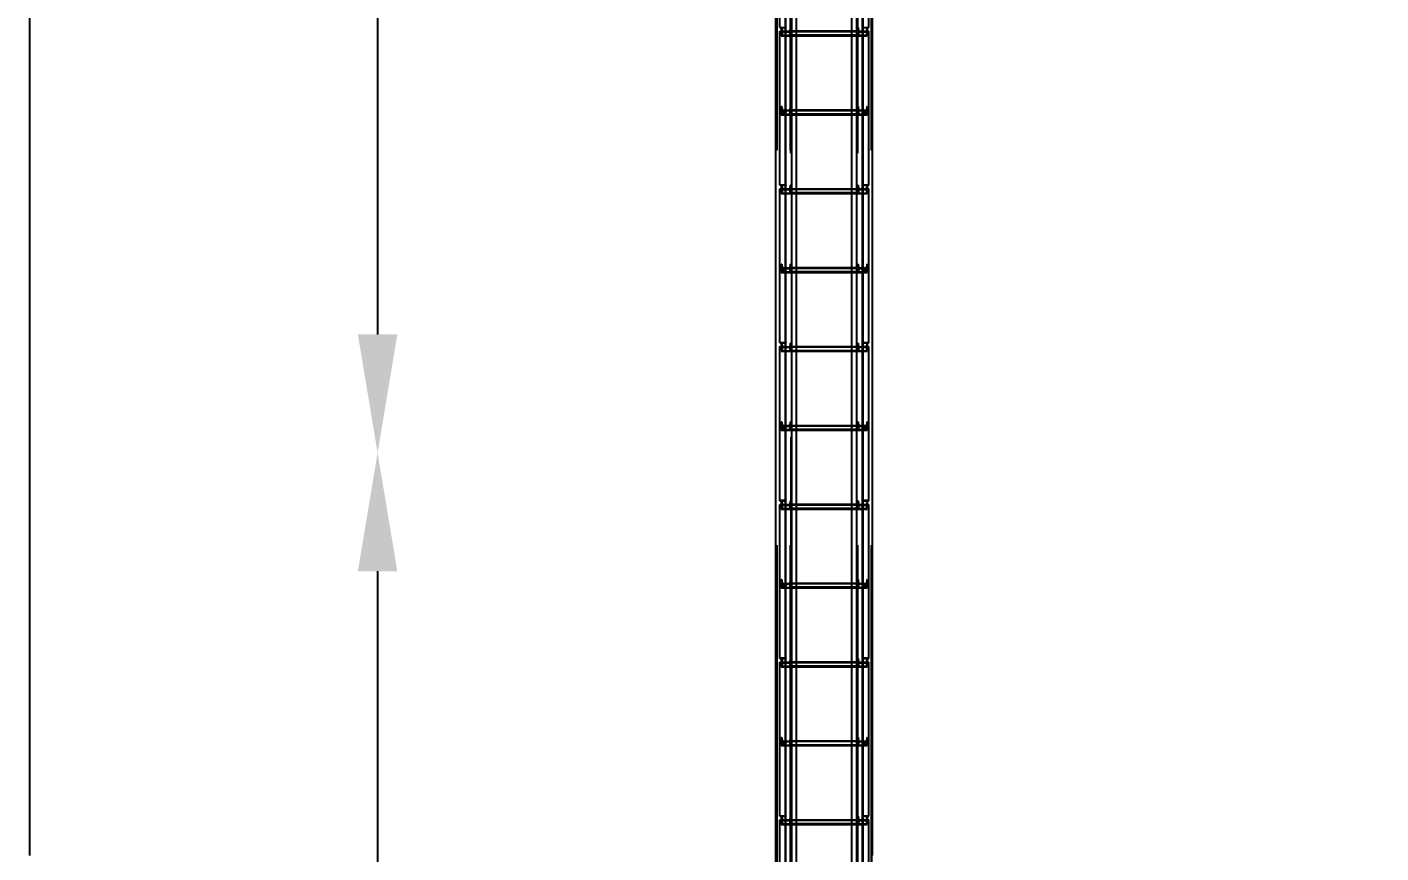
# Model space of a CAD drawing. Header units: millimetres. Extents: x 150209.93 to 150215.05, y 136675.65 to 136679.93.
# Drawn here: x 150213.965 to 150214.3082, y 136678.1456 to 136678.3548 of the extents above; entities that cross this region are included whole.
import ezdxf

# ---------------------------------------------------------------- set-up
doc = ezdxf.new("R2010")
doc.units = ezdxf.units.MM
doc.header["$LTSCALE"] = 0.25
for name, pattern in [('XKITLINE00', [0]), ('XKITLINE02', [4, 2, -2]), ('XKITLINE03', [6, 3, -1, 1, -1])]:
    doc.linetypes.add(name, pattern=pattern)
doc.styles.add('ROMANS', font='romans.shx')
doc.dimstyles.new('MD300', dxfattribs={"dimtxt": 2.5, "dimasz": 2.5, "dimexe": 1, "dimexo": 1, "dimgap": 0.5, "dimtad": 1, "dimdec": 1, "dimlfac": 50, "dimrnd": 0.5, "dimdsep": 46, "dimtxsty": 'ROMANS', "dimcen": 1, "dimclrd": 146, "dimclre": 146, "dimclrt": 30, "dimadec": 1, "dimazin": 2, "dimtfac": 1, "dimtdec": 1, "dimtmove": 0, "dimatfit": 1, "dimfxl": 1, "dimtolj": 1, "dimtzin": 0, "dimlwd": -1, "dimlwe": -1, "dimarcsym": 0})

# ---------------------------------------------------------------- blocks, each defined once
blk = doc.blocks.new('çatıı')
at = {"color": 116, "linetype": 'XKITLINE02', "true_color": 0x136734}
for p, q in [((26132.5, 12463.6), (26132.5, 14106.6)), ((26133.1, 12463.8), (26133.1, 14107)), ((26150.3, 12463.8), (26150.3, 14107)), ((26150.8, 12463.6), (26150.8, 14106.6)), ((26234.9, 12463.6), (26234.9, 14106.6)), ((26235.4, 12463.8), (26235.4, 14107)), ((26252.7, 12463.8), (26252.7, 14107)), ((26253.2, 12463.6), (26253.2, 14106.6)), ((26150.4, 12460.3), (26150.4, 14101.2)), ((26151.2, 12460.3), (26151.2, 14101.1)), ((26227.9, 12461.1), (26227.9, 14101.1)), ((26234.5, 12460.3), (26234.5, 14101.1)), ((26235.4, 12460.3), (26235.4, 14101.2)), ((26234.1, 12522.4), (26234.1, 14082.6)), ((26131.7, 12480.8), (26131.7, 14062.5)), ((26157.9, 12461.2), (26157.9, 14056.3)), ((26150.4, 13990.3), (26150.4, 12460.3)), ((26151.2, 13990.3), (26151.2, 12460.3)), ((26136.4, 13619.3), (26136.4, 13711.9)), ((26143.6, 13613.8), (26143.6, 13711.3)), ((26144.4, 13613.8), (26144.4, 13711.9)), ((26241.4, 13613.8), (26241.4, 13711.9)), ((26242.2, 13613.8), (26242.2, 13711.3)), ((26249.4, 13619.3), (26249.4, 13711.9)), ((26136.4, 13619.3), (26143.6, 13619.3)), ((26136.4, 13512.1), (26136.4, 13614.6)), ((26136.4, 13614.6), (26143.6, 13614.6)), ((26136.4, 13614.1), (26144.4, 13614.1)), ((26138.4, 13619.2), (26138.4, 13614.2)), ((26138.4, 13619.2), (26139.1, 13619.2)), ((26138.4, 13619.2), (26138.4, 13613.8)), ((26138.4, 13614.2), (26139.1, 13614.2)), ((26138.4, 13614.2), (26138.4, 13608.7)), ((26138.4, 13613.8), (26138.4, 13608.7)), ((26138.4, 13613.8), (26150.4, 13613.8)), ((26138.4, 13608.7), (26150.4, 13608.7)), ((26139.1, 13619.2), (26139.1, 13614.2)), ((26139.1, 13619.2), (26139.4, 13614.4)), ((26139.1, 13614.2), (26139.4, 13609.4)), ((26139.4, 13614.4), (26139.4, 13609.4)), ((26139.4, 13614.4), (26149.3, 13614.4)), ((26139.4, 13609.4), (26149.3, 13609.4)), ((26143.6, 13512.7), (26143.6, 13619.6)), ((26143.6, 13619.6), (26144.4, 13619.6)), ((26143.6, 13613.8), (26144.4, 13613.8)), ((26144.4, 13512.1), (26144.4, 13619.6)), ((26149.7, 13619.2), (26149.3, 13614.4)), ((26149.3, 13614.4), (26149.3, 13609.4)), ((26149.7, 13614.2), (26149.3, 13609.4)), ((26149.7, 13619.2), (26149.7, 13614.2)), ((26149.7, 13619.2), (26150.4, 13619.2)), ((26149.7, 13614.2), (26150.4, 13614.2)), ((26150.4, 13619.2), (26150.4, 13614.2)), ((26150.4, 13619.2), (26150.4, 13613.8)), ((26150.4, 13608.7), (26150.4, 13614.8)), ((26150.4, 13614.8), (26157.9, 13614.8)), ((26150.4, 13614.7), (26235.4, 13614.7)), ((26150.4, 13614.2), (26235.4, 13614.2)), ((26150.4, 13614.2), (26235.4, 13614.2)), ((26150.4, 13614.2), (26150.4, 13608.7)), ((26150.4, 13613.8), (26150.4, 13608.7)), ((26150.4, 13609.9), (26235.4, 13609.9)), ((26150.4, 13609.5), (26235.4, 13609.5)), ((26150.4, 13609.3), (26157.9, 13609.3)), ((26150.4, 13608.7), (26157.9, 13608.7)), ((26227.9, 13614.8), (26235.4, 13614.8)), ((26227.9, 13609.3), (26235.4, 13609.3)), ((26227.9, 13608.7), (26235.4, 13608.7)), ((26235.4, 13619.2), (26235.4, 13613.8)), ((26235.4, 13619.2), (26236, 13619.2)), ((26235.4, 13619.2), (26235.4, 13614.2)), ((26235.4, 13608.7), (26235.4, 13614.8)), ((26235.4, 13614.2), (26235.4, 13608.7)), ((26235.4, 13614.2), (26236, 13614.2)), ((26235.4, 13613.8), (26247.4, 13613.8)), ((26235.4, 13613.8), (26235.4, 13608.7)), ((26235.4, 13608.7), (26247.4, 13608.7)), ((26236, 13619.2), (26236.4, 13614.4)), ((26236, 13619.2), (26236, 13614.2)), ((26236, 13614.2), (26236.4, 13609.4)), ((26236.4, 13614.4), (26246.3, 13614.4)), ((26236.4, 13614.4), (26236.4, 13609.4)), ((26236.4, 13609.4), (26246.3, 13609.4)), ((26241.4, 13512.1), (26241.4, 13619.6)), ((26241.4, 13619.6), (26242.2, 13619.6)), ((26241.4, 13614.1), (26249.4, 13614.1)), ((26241.4, 13613.8), (26242.2, 13613.8)), ((26242.2, 13512.7), (26242.2, 13619.6)), ((26242.2, 13619.3), (26249.4, 13619.3)), ((26242.2, 13614.6), (26249.4, 13614.6)), ((26246.7, 13619.2), (26246.3, 13614.4)), ((26246.3, 13614.4), (26246.3, 13609.4)), ((26246.7, 13614.2), (26246.3, 13609.4)), ((26246.7, 13619.2), (26247.4, 13619.2)), ((26246.7, 13619.2), (26246.7, 13614.2)), ((26246.7, 13614.2), (26247.4, 13614.2)), ((26247.4, 13619.2), (26247.4, 13613.8)), ((26247.4, 13619.2), (26247.4, 13614.2)), ((26247.4, 13614.2), (26247.4, 13608.7)), ((26247.4, 13613.8), (26247.4, 13608.7)), ((26249.4, 13512.1), (26249.4, 13614.6)), ((26136.4, 13512.7), (26143.6, 13512.7)), ((26136.4, 13419.5), (26136.4, 13512.1)), ((26136.4, 13512.1), (26144.4, 13512.1)), ((26136.4, 13512.1), (26144.4, 13512.1)), ((26136.4, 13511.5), (26143.6, 13511.5)), ((26138.4, 13519.3), (26138.4, 13514.3)), ((26138.4, 13519.3), (26139.1, 13519.3)), ((26138.4, 13519.3), (26138.4, 13513.9)), ((26138.4, 13514.3), (26139.1, 13514.3)), ((26138.4, 13514.3), (26138.4, 13508.8)), ((26138.4, 13513.9), (26138.4, 13508.8)), ((26138.4, 13513.9), (26150.4, 13513.9)), ((26138.4, 13508.8), (26150.4, 13508.8)), ((26139.1, 13519.3), (26139.1, 13514.3)), ((26139.1, 13519.3), (26139.4, 13514.5)), ((26139.1, 13514.3), (26139.4, 13509.5)), ((26139.4, 13514.5), (26139.4, 13509.5)), ((26139.4, 13514.5), (26149.3, 13514.5)), ((26139.4, 13509.5), (26149.3, 13509.5)), ((26143.6, 13517.7), (26144.4, 13517.7)), ((26143.6, 13414), (26143.6, 13511.5)), ((26143.6, 13506), (26144.4, 13506)), ((26144.4, 13414), (26144.4, 13512.1)), ((26149.7, 13519.3), (26149.3, 13514.5)), ((26149.3, 13514.5), (26149.3, 13509.5)), ((26149.7, 13514.3), (26149.3, 13509.5)), ((26149.7, 13519.3), (26149.7, 13514.3)), ((26149.7, 13519.3), (26150.4, 13519.3)), ((26149.7, 13514.3), (26150.4, 13514.3)), ((26150.4, 13519.3), (26150.4, 13514.3)), ((26150.4, 13519.3), (26150.4, 13513.9)), ((26150.4, 13508.8), (26150.4, 13514.9)), ((26150.4, 13514.9), (26157.9, 13514.9)), ((26150.4, 13514.8), (26235.4, 13514.8)), ((26150.4, 13514.3), (26235.4, 13514.3)), ((26150.4, 13514.3), (26235.4, 13514.3)), ((26150.4, 13514.3), (26150.4, 13508.8)), ((26150.4, 13513.9), (26150.4, 13508.8)), ((26150.4, 13510), (26235.4, 13510)), ((26150.4, 13509.6), (26235.4, 13509.6)), ((26150.4, 13509.4), (26157.9, 13509.4)), ((26150.4, 13508.8), (26157.9, 13508.8)), ((26227.9, 13514.9), (26235.4, 13514.9)), ((26227.9, 13509.4), (26235.4, 13509.4)), ((26227.9, 13508.8), (26235.4, 13508.8)), ((26235.4, 13519.3), (26235.4, 13513.9)), ((26235.4, 13519.3), (26236, 13519.3)), ((26235.4, 13519.3), (26235.4, 13514.3)), ((26235.4, 13508.8), (26235.4, 13514.9)), ((26235.4, 13514.3), (26235.4, 13508.8)), ((26235.4, 13514.3), (26236, 13514.3)), ((26235.4, 13513.9), (26247.4, 13513.9)), ((26235.4, 13513.9), (26235.4, 13508.8)), ((26235.4, 13508.8), (26247.4, 13508.8)), ((26236, 13519.3), (26236.4, 13514.5)), ((26236, 13519.3), (26236, 13514.3)), ((26236, 13514.3), (26236.4, 13509.5)), ((26236.4, 13514.5), (26246.3, 13514.5)), ((26236.4, 13514.5), (26236.4, 13509.5)), ((26236.4, 13509.5), (26246.3, 13509.5)), ((26241.4, 13517.7), (26242.2, 13517.7)), ((26241.4, 13414), (26241.4, 13512.1)), ((26241.4, 13512.1), (26249.4, 13512.1)), ((26241.4, 13512.1), (26249.4, 13512.1)), ((26241.4, 13506), (26242.2, 13506)), ((26242.2, 13512.7), (26249.4, 13512.7)), ((26242.2, 13414), (26242.2, 13511.5)), ((26242.2, 13511.5), (26249.4, 13511.5)), ((26246.7, 13519.3), (26246.3, 13514.5)), ((26246.3, 13514.5), (26246.3, 13509.5)), ((26246.7, 13514.3), (26246.3, 13509.5)), ((26246.7, 13519.3), (26247.4, 13519.3)), ((26246.7, 13519.3), (26246.7, 13514.3)), ((26246.7, 13514.3), (26247.4, 13514.3)), ((26247.4, 13519.3), (26247.4, 13513.9)), ((26247.4, 13519.3), (26247.4, 13514.3)), ((26247.4, 13514.3), (26247.4, 13508.8)), ((26247.4, 13513.9), (26247.4, 13508.8)), ((26249.4, 13419.5), (26249.4, 13512.1)), ((26136.4, 13420.1), (26144.4, 13420.1)), ((26136.4, 13419.5), (26143.6, 13419.5)), ((26138.4, 13419.4), (26138.4, 13414.4)), ((26138.4, 13419.4), (26139.1, 13419.4)), ((26138.4, 13419.4), (26138.4, 13414)), ((26139.1, 13419.4), (26139.1, 13414.4)), ((26139.1, 13419.4), (26139.4, 13414.7)), ((26143.6, 13312.9), (26143.6, 13419.8)), ((26143.6, 13419.8), (26144.4, 13419.8)), ((26144.4, 13312.3), (26144.4, 13419.8)), ((26149.7, 13419.4), (26149.3, 13414.7)), ((26149.7, 13419.4), (26149.7, 13414.4)), ((26149.7, 13419.4), (26150.4, 13419.4)), ((26150.4, 13419.4), (26150.4, 13414.4)), ((26150.4, 13419.4), (26150.4, 13414)), ((26235.4, 13419.4), (26235.4, 13414)), ((26235.4, 13419.4), (26236, 13419.4)), ((26235.4, 13419.4), (26235.4, 13414.4)), ((26236, 13419.4), (26236.4, 13414.7)), ((26236, 13419.4), (26236, 13414.4)), ((26241.4, 13420.1), (26249.4, 13420.1)), ((26241.4, 13312.3), (26241.4, 13419.8)), ((26241.4, 13419.8), (26242.2, 13419.8)), ((26242.2, 13312.9), (26242.2, 13419.8)), ((26242.2, 13419.5), (26249.4, 13419.5)), ((26246.7, 13419.4), (26246.3, 13414.7)), ((26246.7, 13419.4), (26247.4, 13419.4)), ((26246.7, 13419.4), (26246.7, 13414.4)), ((26247.4, 13419.4), (26247.4, 13414)), ((26247.4, 13419.4), (26247.4, 13414.4)), ((26136.4, 13312.3), (26136.4, 13414.8)), ((26136.4, 13414.8), (26143.6, 13414.8)), ((26136.4, 13414.3), (26144.4, 13414.3)), ((26138.4, 13414.4), (26139.1, 13414.4)), ((26138.4, 13414.4), (26138.4, 13408.9)), ((26138.4, 13414), (26138.4, 13408.9)), ((26138.4, 13414), (26150.4, 13414)), ((26138.4, 13408.9), (26150.4, 13408.9)), ((26139.1, 13414.4), (26139.4, 13409.6)), ((26139.4, 13414.7), (26139.4, 13409.6)), ((26139.4, 13414.7), (26149.3, 13414.7)), ((26139.4, 13409.6), (26149.3, 13409.6)), ((26143.6, 13414), (26144.4, 13414)), ((26149.3, 13414.7), (26149.3, 13409.6)), ((26149.7, 13414.4), (26149.3, 13409.6)), ((26149.7, 13414.4), (26150.4, 13414.4)), ((26150.4, 13408.9), (26150.4, 13415)), ((26150.4, 13415), (26157.9, 13415)), ((26150.4, 13414.9), (26235.4, 13414.9)), ((26150.4, 13414.5), (26235.4, 13414.5)), ((26150.4, 13414.4), (26235.4, 13414.4)), ((26150.4, 13414.4), (26150.4, 13408.9)), ((26150.4, 13414), (26150.4, 13408.9)), ((26150.4, 13410.1), (26235.4, 13410.1)), ((26150.4, 13409.7), (26235.4, 13409.7)), ((26150.4, 13409.5), (26157.9, 13409.5)), ((26150.4, 13408.9), (26157.9, 13408.9)), ((26227.9, 13415), (26235.4, 13415)), ((26227.9, 13409.5), (26235.4, 13409.5)), ((26227.9, 13408.9), (26235.4, 13408.9)), ((26235.4, 13408.9), (26235.4, 13415)), ((26235.4, 13414.4), (26235.4, 13408.9)), ((26235.4, 13414.4), (26236, 13414.4)), ((26235.4, 13414), (26247.4, 13414)), ((26235.4, 13414), (26235.4, 13408.9)), ((26235.4, 13408.9), (26247.4, 13408.9)), ((26236, 13414.4), (26236.4, 13409.6)), ((26236.4, 13414.7), (26246.3, 13414.7)), ((26236.4, 13414.7), (26236.4, 13409.6)), ((26236.4, 13409.6), (26246.3, 13409.6)), ((26241.4, 13414.3), (26249.4, 13414.3)), ((26241.4, 13414), (26242.2, 13414)), ((26242.2, 13414.8), (26249.4, 13414.8)), ((26246.3, 13414.7), (26246.3, 13409.6)), ((26246.7, 13414.4), (26246.3, 13409.6)), ((26246.7, 13414.4), (26247.4, 13414.4)), ((26247.4, 13414.4), (26247.4, 13408.9)), ((26247.4, 13414), (26247.4, 13408.9)), ((26249.4, 13312.3), (26249.4, 13414.8)), ((26138.4, 13319.5), (26138.4, 13314.5)), ((26138.4, 13319.5), (26139.1, 13319.5)), ((26138.4, 13319.5), (26138.4, 13314.1)), ((26138.4, 13314.5), (26139.1, 13314.5)), ((26138.4, 13314.5), (26138.4, 13309)), ((26139.1, 13319.5), (26139.1, 13314.5)), ((26139.1, 13319.5), (26139.4, 13314.8)), ((26139.1, 13314.5), (26139.4, 13309.7)), ((26139.4, 13314.8), (26139.4, 13309.7)), ((26139.4, 13314.8), (26149.3, 13314.8)), ((26143.6, 13317.9), (26144.4, 13317.9)), ((26149.7, 13319.5), (26149.3, 13314.8)), ((26149.3, 13314.8), (26149.3, 13309.7)), ((26149.7, 13314.5), (26149.3, 13309.7)), ((26149.7, 13319.5), (26149.7, 13314.5)), ((26149.7, 13319.5), (26150.4, 13319.5)), ((26149.7, 13314.5), (26150.4, 13314.5)), ((26150.4, 13319.5), (26150.4, 13314.5)), ((26150.4, 13319.5), (26150.4, 13314.1)), ((26150.4, 13309), (26150.4, 13315.1)), ((26150.4, 13315.1), (26157.9, 13315.1)), ((26150.4, 13315), (26235.4, 13315)), ((26150.4, 13314.6), (26235.4, 13314.6)), ((26150.4, 13314.5), (26235.4, 13314.5)), ((26150.4, 13314.5), (26150.4, 13309)), ((26227.9, 13315.1), (26235.4, 13315.1)), ((26235.4, 13319.5), (26235.4, 13314.1)), ((26235.4, 13319.5), (26236, 13319.5)), ((26235.4, 13319.5), (26235.4, 13314.5)), ((26235.4, 13309), (26235.4, 13315.1)), ((26235.4, 13314.5), (26235.4, 13309)), ((26235.4, 13314.5), (26236, 13314.5)), ((26236, 13319.5), (26236.4, 13314.8)), ((26236, 13319.5), (26236, 13314.5)), ((26236, 13314.5), (26236.4, 13309.7)), ((26236.4, 13314.8), (26246.3, 13314.8)), ((26236.4, 13314.8), (26236.4, 13309.7)), ((26241.4, 13317.9), (26242.2, 13317.9)), ((26246.7, 13319.5), (26246.3, 13314.8)), ((26246.3, 13314.8), (26246.3, 13309.7)), ((26246.7, 13314.5), (26246.3, 13309.7)), ((26246.7, 13319.5), (26247.4, 13319.5)), ((26246.7, 13319.5), (26246.7, 13314.5)), ((26246.7, 13314.5), (26247.4, 13314.5)), ((26247.4, 13319.5), (26247.4, 13314.1)), ((26247.4, 13319.5), (26247.4, 13314.5)), ((26247.4, 13314.5), (26247.4, 13309)), ((26136.4, 13312.9), (26143.6, 13312.9)), ((26136.4, 13312.3), (26144.4, 13312.3)), ((26136.4, 13219.7), (26136.4, 13312.3)), ((26136.4, 13312.3), (26144.4, 13312.3)), ((26136.4, 13311.7), (26143.6, 13311.7)), ((26138.4, 13314.1), (26138.4, 13309)), ((26138.4, 13314.1), (26150.4, 13314.1)), ((26138.4, 13309), (26150.4, 13309)), ((26139.4, 13309.7), (26149.3, 13309.7)), ((26143.6, 13214.2), (26143.6, 13311.7)), ((26143.6, 13306.2), (26144.4, 13306.2)), ((26144.4, 13214.2), (26144.4, 13312.3)), ((26150.4, 13314.1), (26150.4, 13309)), ((26150.4, 13310.2), (26235.4, 13310.2)), ((26150.4, 13309.8), (26235.4, 13309.8)), ((26150.4, 13309.6), (26157.9, 13309.6)), ((26150.4, 13309), (26157.9, 13309)), ((26227.9, 13309.6), (26235.4, 13309.6)), ((26227.9, 13309), (26235.4, 13309)), ((26235.4, 13314.1), (26247.4, 13314.1)), ((26235.4, 13314.1), (26235.4, 13309)), ((26235.4, 13309), (26247.4, 13309)), ((26236.4, 13309.7), (26246.3, 13309.7)), ((26241.4, 13214.2), (26241.4, 13312.3)), ((26241.4, 13312.3), (26249.4, 13312.3)), ((26241.4, 13312.3), (26249.4, 13312.3)), ((26241.4, 13306.2), (26242.2, 13306.2)), ((26242.2, 13312.9), (26249.4, 13312.9)), ((26242.2, 13214.2), (26242.2, 13311.7)), ((26242.2, 13311.7), (26249.4, 13311.7)), ((26247.4, 13314.1), (26247.4, 13309)), ((26249.4, 13219.7), (26249.4, 13312.3)), ((26136.4, 13220.3), (26144.4, 13220.3)), ((26136.4, 13219.7), (26143.6, 13219.7)), ((26136.4, 13112.5), (26136.4, 13215)), ((26136.4, 13215), (26143.6, 13215)), ((26136.4, 13214.5), (26144.4, 13214.5)), ((26138.4, 13219.6), (26138.4, 13214.6)), ((26138.4, 13219.6), (26139.1, 13219.6)), ((26138.4, 13219.6), (26138.4, 13214.2)), ((26138.4, 13214.6), (26139.1, 13214.6)), ((26138.4, 13214.6), (26138.4, 13209.1)), ((26138.4, 13214.2), (26138.4, 13209.1)), ((26138.4, 13214.2), (26150.4, 13214.2)), ((26139.1, 13219.6), (26139.1, 13214.6)), ((26139.1, 13219.6), (26139.4, 13214.9)), ((26139.1, 13214.6), (26139.4, 13209.8)), ((26139.4, 13214.9), (26139.4, 13209.8)), ((26139.4, 13214.9), (26149.3, 13214.9)), ((26143.6, 13113.1), (26143.6, 13220)), ((26143.6, 13220), (26144.4, 13220)), ((26143.6, 13214.2), (26144.4, 13214.2)), ((26144.4, 13112.5), (26144.4, 13220)), ((26149.7, 13219.6), (26149.3, 13214.9)), ((26149.3, 13214.9), (26149.3, 13209.8)), ((26149.7, 13214.6), (26149.3, 13209.8)), ((26149.7, 13219.6), (26149.7, 13214.6)), ((26149.7, 13219.6), (26150.4, 13219.6)), ((26149.7, 13214.6), (26150.4, 13214.6)), ((26150.4, 13219.6), (26150.4, 13214.6)), ((26150.4, 13219.6), (26150.4, 13214.2)), ((26150.4, 13209.1), (26150.4, 13215.2)), ((26150.4, 13215.2), (26157.9, 13215.2)), ((26150.4, 13215.1), (26235.4, 13215.1)), ((26150.4, 13214.7), (26235.4, 13214.7)), ((26150.4, 13214.6), (26235.4, 13214.6)), ((26150.4, 13214.6), (26150.4, 13209.1)), ((26150.4, 13214.2), (26150.4, 13209.1)), ((26227.9, 13215.2), (26235.4, 13215.2)), ((26235.4, 13219.6), (26235.4, 13214.2)), ((26235.4, 13219.6), (26236, 13219.6)), ((26235.4, 13219.6), (26235.4, 13214.6)), ((26235.4, 13209.1), (26235.4, 13215.2)), ((26235.4, 13214.6), (26235.4, 13209.1)), ((26235.4, 13214.6), (26236, 13214.6)), ((26235.4, 13214.2), (26247.4, 13214.2)), ((26235.4, 13214.2), (26235.4, 13209.1)), ((26236, 13219.6), (26236.4, 13214.9)), ((26236, 13219.6), (26236, 13214.6)), ((26236, 13214.6), (26236.4, 13209.8)), ((26236.4, 13214.9), (26246.3, 13214.9)), ((26236.4, 13214.9), (26236.4, 13209.8)), ((26241.4, 13220.3), (26249.4, 13220.3)), ((26241.4, 13112.5), (26241.4, 13220)), ((26241.4, 13220), (26242.2, 13220)), ((26241.4, 13214.5), (26249.4, 13214.5)), ((26241.4, 13214.2), (26242.2, 13214.2)), ((26242.2, 13113.1), (26242.2, 13220)), ((26242.2, 13219.7), (26249.4, 13219.7)), ((26242.2, 13215), (26249.4, 13215)), ((26246.7, 13219.6), (26246.3, 13214.9)), ((26246.3, 13214.9), (26246.3, 13209.8)), ((26246.7, 13214.6), (26246.3, 13209.8)), ((26246.7, 13219.6), (26247.4, 13219.6)), ((26246.7, 13219.6), (26246.7, 13214.6)), ((26246.7, 13214.6), (26247.4, 13214.6)), ((26247.4, 13219.6), (26247.4, 13214.2)), ((26247.4, 13219.6), (26247.4, 13214.6)), ((26247.4, 13214.6), (26247.4, 13209.1)), ((26247.4, 13214.2), (26247.4, 13209.1)), ((26249.4, 13112.5), (26249.4, 13215)), ((26138.4, 13209.1), (26150.4, 13209.1)), ((26139.4, 13209.8), (26149.3, 13209.8)), ((26150.4, 13210.3), (26235.4, 13210.3)), ((26150.4, 13209.9), (26235.4, 13209.9)), ((26150.4, 13209.7), (26157.9, 13209.7)), ((26150.4, 13209.1), (26157.9, 13209.1)), ((26227.9, 13209.7), (26235.4, 13209.7)), ((26227.9, 13209.1), (26235.4, 13209.1)), ((26235.4, 13209.1), (26247.4, 13209.1)), ((26236.4, 13209.8), (26246.3, 13209.8)), ((26136.4, 13113.1), (26143.6, 13113.1)), ((26136.4, 13019.9), (26136.4, 13112.5)), ((26136.4, 13112.5), (26144.4, 13112.5)), ((26136.4, 13112.5), (26144.4, 13112.5)), ((26136.4, 13111.9), (26143.6, 13111.9)), ((26138.4, 13119.7), (26138.4, 13114.7)), ((26138.4, 13119.7), (26139.1, 13119.7)), ((26138.4, 13119.7), (26138.4, 13114.3)), ((26138.4, 13114.7), (26139.1, 13114.7)), ((26138.4, 13114.7), (26138.4, 13109.2)), ((26138.4, 13114.3), (26138.4, 13109.2)), ((26138.4, 13114.3), (26150.4, 13114.3)), ((26138.4, 13109.2), (26150.4, 13109.2)), ((26139.1, 13119.7), (26139.1, 13114.7)), ((26139.1, 13119.7), (26139.4, 13115)), ((26139.1, 13114.7), (26139.4, 13109.9)), ((26139.4, 13115), (26139.4, 13109.9)), ((26139.4, 13115), (26149.3, 13115)), ((26139.4, 13109.9), (26149.3, 13109.9)), ((26143.6, 13118.1), (26144.4, 13118.1)), ((26143.6, 13014.4), (26143.6, 13111.9)), ((26144.4, 13014.4), (26144.4, 13112.5)), ((26149.7, 13119.7), (26149.3, 13115)), ((26149.3, 13115), (26149.3, 13109.9)), ((26149.7, 13114.7), (26149.3, 13109.9)), ((26149.7, 13119.7), (26149.7, 13114.7)), ((26149.7, 13119.7), (26150.4, 13119.7)), ((26149.7, 13114.7), (26150.4, 13114.7)), ((26150.4, 13119.7), (26150.4, 13114.7)), ((26150.4, 13119.7), (26150.4, 13114.3)), ((26150.4, 13109.2), (26150.4, 13115.3)), ((26150.4, 13115.3), (26157.9, 13115.3)), ((26150.4, 13115.2), (26235.4, 13115.2)), ((26150.4, 13114.8), (26235.4, 13114.8)), ((26150.4, 13114.7), (26150.4, 13109.2)), ((26150.4, 13114.7), (26235.4, 13114.7)), ((26150.4, 13114.3), (26150.4, 13109.2)), ((26150.4, 13110.4), (26235.4, 13110.4)), ((26150.4, 13110), (26235.4, 13110)), ((26150.4, 13109.8), (26157.9, 13109.8)), ((26150.4, 13109.2), (26157.9, 13109.2)), ((26227.9, 13115.3), (26235.4, 13115.3)), ((26227.9, 13109.8), (26235.4, 13109.8)), ((26227.9, 13109.2), (26235.4, 13109.2)), ((26235.4, 13119.7), (26235.4, 13114.3)), ((26235.4, 13119.7), (26236, 13119.7)), ((26235.4, 13119.7), (26235.4, 13114.7)), ((26235.4, 13109.2), (26235.4, 13115.3)), ((26235.4, 13114.7), (26235.4, 13109.2)), ((26235.4, 13114.7), (26236, 13114.7)), ((26235.4, 13114.3), (26247.4, 13114.3)), ((26235.4, 13114.3), (26235.4, 13109.2)), ((26235.4, 13109.2), (26247.4, 13109.2)), ((26236, 13119.7), (26236.4, 13115)), ((26236, 13119.7), (26236, 13114.7)), ((26236, 13114.7), (26236.4, 13109.9)), ((26236.4, 13115), (26246.3, 13115)), ((26236.4, 13115), (26236.4, 13109.9)), ((26236.4, 13109.9), (26246.3, 13109.9)), ((26241.4, 13118.1), (26242.2, 13118.1)), ((26241.4, 13112.5), (26249.4, 13112.5)), ((26241.4, 13014.4), (26241.4, 13112.5)), ((26241.4, 13112.5), (26249.4, 13112.5)), ((26242.2, 13113.1), (26249.4, 13113.1)), ((26242.2, 13014.4), (26242.2, 13111.9)), ((26242.2, 13111.9), (26249.4, 13111.9)), ((26246.7, 13119.7), (26246.3, 13115)), ((26246.3, 13115), (26246.3, 13109.9)), ((26246.7, 13114.7), (26246.3, 13109.9)), ((26246.7, 13119.7), (26247.4, 13119.7)), ((26246.7, 13119.7), (26246.7, 13114.7)), ((26246.7, 13114.7), (26247.4, 13114.7)), ((26247.4, 13119.7), (26247.4, 13114.3)), ((26247.4, 13119.7), (26247.4, 13114.7)), ((26247.4, 13114.7), (26247.4, 13109.2)), ((26247.4, 13114.3), (26247.4, 13109.2)), ((26249.4, 13019.9), (26249.4, 13112.5)), ((26143.6, 13106.4), (26144.4, 13106.4)), ((26241.4, 13106.4), (26242.2, 13106.4)), ((26136.4, 13020.5), (26144.4, 13020.5)), ((26136.4, 13019.9), (26143.6, 13019.9)), ((26136.4, 12912.7), (26136.4, 13015.2)), ((26136.4, 13015.2), (26143.6, 13015.2)), ((26136.4, 13014.7), (26144.4, 13014.7)), ((26138.4, 13019.8), (26138.4, 13014.8)), ((26138.4, 13019.8), (26139.1, 13019.8)), ((26138.4, 13019.8), (26138.4, 13014.4)), ((26138.4, 13014.8), (26139.1, 13014.8)), ((26138.4, 13014.8), (26138.4, 13009.3)), ((26138.4, 13014.4), (26138.4, 13009.3)), ((26138.4, 13014.4), (26150.4, 13014.4)), ((26138.4, 13009.3), (26150.4, 13009.3)), ((26139.1, 13019.8), (26139.1, 13014.8)), ((26139.1, 13019.8), (26139.4, 13015.1)), ((26139.1, 13014.8), (26139.4, 13010)), ((26139.4, 13015.1), (26139.4, 13010)), ((26139.4, 13015.1), (26149.3, 13015.1)), ((26139.4, 13010), (26149.3, 13010)), ((26143.6, 12913.3), (26143.6, 13020.2)), ((26143.6, 13020.2), (26144.4, 13020.2)), ((26143.6, 13014.4), (26144.4, 13014.4)), ((26144.4, 12912.7), (26144.4, 13020.2)), ((26149.7, 13019.8), (26149.3, 13015.1)), ((26149.3, 13015.1), (26149.3, 13010)), ((26149.7, 13014.8), (26149.3, 13010)), ((26149.7, 13019.8), (26149.7, 13014.8)), ((26149.7, 13019.8), (26150.4, 13019.8)), ((26149.7, 13014.8), (26150.4, 13014.8)), ((26150.4, 13019.8), (26150.4, 13014.8)), ((26150.4, 13019.8), (26150.4, 13014.4)), ((26150.4, 13009.3), (26150.4, 13015.4)), ((26150.4, 13015.4), (26157.9, 13015.4)), ((26150.4, 13015.3), (26235.4, 13015.3)), ((26150.4, 13014.9), (26235.4, 13014.9)), ((26150.4, 13014.8), (26150.4, 13009.3)), ((26150.4, 13014.8), (26235.4, 13014.8)), ((26150.4, 13014.4), (26150.4, 13009.3)), ((26150.4, 13010.5), (26235.4, 13010.5)), ((26150.4, 13010.1), (26235.4, 13010.1)), ((26150.4, 13009.9), (26157.9, 13009.9)), ((26150.4, 13009.3), (26157.9, 13009.3)), ((26227.9, 13015.4), (26235.4, 13015.4)), ((26227.9, 13009.9), (26235.4, 13009.9)), ((26227.9, 13009.3), (26235.4, 13009.3)), ((26235.4, 13019.8), (26235.4, 13014.4)), ((26235.4, 13019.8), (26236, 13019.8)), ((26235.4, 13019.8), (26235.4, 13014.8)), ((26235.4, 13009.3), (26235.4, 13015.4)), ((26235.4, 13014.8), (26235.4, 13009.3)), ((26235.4, 13014.8), (26236, 13014.8)), ((26235.4, 13014.4), (26247.4, 13014.4)), ((26235.4, 13014.4), (26235.4, 13009.3)), ((26235.4, 13009.3), (26247.4, 13009.3)), ((26236, 13019.8), (26236.4, 13015.1)), ((26236, 13019.8), (26236, 13014.8)), ((26236, 13014.8), (26236.4, 13010)), ((26236.4, 13015.1), (26246.3, 13015.1)), ((26236.4, 13015.1), (26236.4, 13010)), ((26236.4, 13010), (26246.3, 13010)), ((26241.4, 13020.5), (26249.4, 13020.5)), ((26241.4, 12912.7), (26241.4, 13020.2)), ((26241.4, 13020.2), (26242.2, 13020.2)), ((26241.4, 13014.7), (26249.4, 13014.7)), ((26241.4, 13014.4), (26242.2, 13014.4)), ((26242.2, 12913.3), (26242.2, 13020.2)), ((26242.2, 13019.9), (26249.4, 13019.9)), ((26242.2, 13015.2), (26249.4, 13015.2)), ((26246.7, 13019.8), (26246.3, 13015.1)), ((26246.3, 13015.1), (26246.3, 13010)), ((26246.7, 13014.8), (26246.3, 13010)), ((26246.7, 13019.8), (26247.4, 13019.8)), ((26246.7, 13019.8), (26246.7, 13014.8)), ((26246.7, 13014.8), (26247.4, 13014.8)), ((26247.4, 13019.8), (26247.4, 13014.4)), ((26247.4, 13019.8), (26247.4, 13014.8)), ((26247.4, 13014.8), (26247.4, 13009.3)), ((26247.4, 13014.4), (26247.4, 13009.3)), ((26249.4, 12912.7), (26249.4, 13015.2)), ((26138.4, 12919.9), (26138.4, 12914.9)), ((26138.4, 12919.9), (26139.1, 12919.9)), ((26138.4, 12919.9), (26138.4, 12914.5)), ((26139.1, 12919.9), (26139.1, 12914.9)), ((26139.1, 12919.9), (26139.4, 12915.2)), ((26149.7, 12919.9), (26149.3, 12915.2)), ((26149.7, 12919.9), (26149.7, 12914.9)), ((26149.7, 12919.9), (26150.4, 12919.9)), ((26150.4, 12919.9), (26150.4, 12914.9)), ((26150.4, 12919.9), (26150.4, 12914.5)), ((26235.4, 12919.9), (26235.4, 12914.5)), ((26235.4, 12919.9), (26236, 12919.9)), ((26235.4, 12919.9), (26235.4, 12914.9)), ((26236, 12919.9), (26236.4, 12915.2)), ((26236, 12919.9), (26236, 12914.9)), ((26246.7, 12919.9), (26246.3, 12915.2)), ((26246.7, 12919.9), (26247.4, 12919.9)), ((26246.7, 12919.9), (26246.7, 12914.9)), ((26247.4, 12919.9), (26247.4, 12914.5)), ((26247.4, 12919.9), (26247.4, 12914.9)), ((26136.4, 12913.3), (26143.6, 12913.3)), ((26136.4, 12820.1), (26136.4, 12912.7)), ((26136.4, 12912.7), (26144.4, 12912.7)), ((26136.4, 12912.7), (26144.4, 12912.7)), ((26136.4, 12912.1), (26143.6, 12912.1)), ((26138.4, 12914.9), (26139.1, 12914.9)), ((26138.4, 12914.9), (26138.4, 12909.4)), ((26138.4, 12914.5), (26138.4, 12909.4)), ((26138.4, 12914.5), (26150.4, 12914.5)), ((26138.4, 12909.4), (26150.4, 12909.4)), ((26139.1, 12914.9), (26139.4, 12910.1)), ((26139.4, 12915.2), (26139.4, 12910.1)), ((26139.4, 12915.2), (26149.3, 12915.2)), ((26139.4, 12910.1), (26149.3, 12910.1)), ((26143.6, 12918.3), (26144.4, 12918.3)), ((26143.6, 12814.6), (26143.6, 12912.1)), ((26143.6, 12906.6), (26144.4, 12906.6)), ((26144.4, 12814.6), (26144.4, 12912.7)), ((26149.3, 12915.2), (26149.3, 12910.1)), ((26149.7, 12914.9), (26149.3, 12910.1)), ((26149.7, 12914.9), (26150.4, 12914.9)), ((26150.4, 12909.4), (26150.4, 12915.5)), ((26150.4, 12915.5), (26157.9, 12915.5)), ((26150.4, 12915.4), (26235.4, 12915.4)), ((26150.4, 12915), (26235.4, 12915)), ((26150.4, 12914.9), (26150.4, 12909.4)), ((26150.4, 12914.9), (26235.4, 12914.9)), ((26150.4, 12914.5), (26150.4, 12909.4)), ((26150.4, 12910.6), (26235.4, 12910.6)), ((26150.4, 12910.2), (26235.4, 12910.2)), ((26150.4, 12910), (26157.9, 12910)), ((26150.4, 12909.4), (26157.9, 12909.4)), ((26227.9, 12915.5), (26235.4, 12915.5)), ((26227.9, 12910), (26235.4, 12910)), ((26227.9, 12909.4), (26235.4, 12909.4)), ((26235.4, 12909.4), (26235.4, 12915.5)), ((26235.4, 12914.9), (26235.4, 12909.4)), ((26235.4, 12914.9), (26236, 12914.9)), ((26235.4, 12914.5), (26247.4, 12914.5)), ((26235.4, 12914.5), (26235.4, 12909.4)), ((26235.4, 12909.4), (26247.4, 12909.4)), ((26236, 12914.9), (26236.4, 12910.1)), ((26236.4, 12915.2), (26246.3, 12915.2)), ((26236.4, 12915.2), (26236.4, 12910.1)), ((26236.4, 12910.1), (26246.3, 12910.1)), ((26241.4, 12918.3), (26242.2, 12918.3)), ((26241.4, 12814.6), (26241.4, 12912.7)), ((26241.4, 12912.7), (26249.4, 12912.7)), ((26241.4, 12912.7), (26249.4, 12912.7)), ((26241.4, 12906.6), (26242.2, 12906.6)), ((26242.2, 12913.3), (26249.4, 12913.3)), ((26242.2, 12814.6), (26242.2, 12912.1)), ((26242.2, 12912.1), (26249.4, 12912.1)), ((26246.3, 12915.2), (26246.3, 12910.1)), ((26246.7, 12914.9), (26246.3, 12910.1)), ((26246.7, 12914.9), (26247.4, 12914.9)), ((26247.4, 12914.9), (26247.4, 12909.4)), ((26247.4, 12914.5), (26247.4, 12909.4)), ((26249.4, 12820.1), (26249.4, 12912.7)), ((26136.4, 12820.7), (26144.4, 12820.7)), ((26136.4, 12820.1), (26143.6, 12820.1)), ((26138.4, 12820), (26138.4, 12815)), ((26138.4, 12820), (26139.1, 12820)), ((26138.4, 12820), (26138.4, 12814.6)), ((26139.1, 12820), (26139.1, 12815)), ((26139.1, 12820), (26139.4, 12815.3)), ((26143.6, 12713.5), (26143.6, 12820.4)), ((26143.6, 12820.4), (26144.4, 12820.4)), ((26144.4, 12712.9), (26144.4, 12820.4)), ((26149.7, 12820), (26149.3, 12815.3)), ((26149.7, 12820), (26149.7, 12815)), ((26149.7, 12820), (26150.4, 12820)), ((26150.4, 12820), (26150.4, 12815)), ((26150.4, 12820), (26150.4, 12814.6)), ((26235.4, 12820), (26235.4, 12814.6)), ((26235.4, 12820), (26236, 12820)), ((26235.4, 12820), (26235.4, 12815)), ((26236, 12820), (26236.4, 12815.3)), ((26236, 12820), (26236, 12815)), ((26241.4, 12820.7), (26249.4, 12820.7)), ((26241.4, 12712.9), (26241.4, 12820.4)), ((26241.4, 12820.4), (26242.2, 12820.4)), ((26242.2, 12713.5), (26242.2, 12820.4)), ((26242.2, 12820.1), (26249.4, 12820.1)), ((26246.7, 12820), (26246.3, 12815.3)), ((26246.7, 12820), (26247.4, 12820)), ((26246.7, 12820), (26246.7, 12815)), ((26247.4, 12820), (26247.4, 12814.6)), ((26247.4, 12820), (26247.4, 12815)), ((26136.4, 12712.9), (26136.4, 12815.4)), ((26136.4, 12815.4), (26143.6, 12815.4)), ((26136.4, 12814.9), (26144.4, 12814.9)), ((26138.4, 12815), (26139.1, 12815)), ((26138.4, 12815), (26138.4, 12809.5)), ((26138.4, 12814.6), (26138.4, 12809.5)), ((26138.4, 12814.6), (26150.4, 12814.6)), ((26138.4, 12809.5), (26150.4, 12809.5)), ((26139.1, 12815), (26139.4, 12810.2)), ((26139.4, 12815.3), (26139.4, 12810.2)), ((26139.4, 12815.3), (26149.3, 12815.3)), ((26139.4, 12810.2), (26149.3, 12810.2)), ((26143.6, 12814.6), (26144.4, 12814.6)), ((26149.3, 12815.3), (26149.3, 12810.2)), ((26149.7, 12815), (26149.3, 12810.2)), ((26149.7, 12815), (26150.4, 12815)), ((26150.4, 12809.5), (26150.4, 12815.6)), ((26150.4, 12815.6), (26157.9, 12815.6)), ((26150.4, 12815.5), (26235.4, 12815.5)), ((26150.4, 12815.1), (26235.4, 12815.1)), ((26150.4, 12815), (26150.4, 12809.5)), ((26150.4, 12815), (26235.4, 12815)), ((26150.4, 12814.6), (26150.4, 12809.5)), ((26150.4, 12810.7), (26235.4, 12810.7)), ((26150.4, 12810.3), (26235.4, 12810.3)), ((26150.4, 12810.1), (26157.9, 12810.1)), ((26150.4, 12809.5), (26157.9, 12809.5)), ((26227.9, 12815.6), (26235.4, 12815.6)), ((26227.9, 12810.1), (26235.4, 12810.1)), ((26227.9, 12809.5), (26235.4, 12809.5)), ((26235.4, 12809.5), (26235.4, 12815.6)), ((26235.4, 12815), (26235.4, 12809.5)), ((26235.4, 12815), (26236, 12815)), ((26235.4, 12814.6), (26247.4, 12814.6)), ((26235.4, 12814.6), (26235.4, 12809.5)), ((26235.4, 12809.5), (26247.4, 12809.5)), ((26236, 12815), (26236.4, 12810.2)), ((26236.4, 12815.3), (26246.3, 12815.3)), ((26236.4, 12815.3), (26236.4, 12810.2)), ((26236.4, 12810.2), (26246.3, 12810.2)), ((26241.4, 12814.9), (26249.4, 12814.9)), ((26241.4, 12814.6), (26242.2, 12814.6)), ((26242.2, 12815.4), (26249.4, 12815.4)), ((26246.3, 12815.3), (26246.3, 12810.2)), ((26246.7, 12815), (26246.3, 12810.2)), ((26246.7, 12815), (26247.4, 12815)), ((26247.4, 12815), (26247.4, 12809.5)), ((26247.4, 12814.6), (26247.4, 12809.5)), ((26249.4, 12712.9), (26249.4, 12815.4)), ((26138.4, 12720.1), (26138.4, 12715.1)), ((26138.4, 12720.1), (26139.1, 12720.1)), ((26138.4, 12720.1), (26138.4, 12714.7)), ((26138.4, 12715.1), (26139.1, 12715.1)), ((26138.4, 12715.1), (26138.4, 12709.6)), ((26138.4, 12714.7), (26138.4, 12709.6)), ((26138.4, 12714.7), (26150.4, 12714.7)), ((26139.1, 12720.1), (26139.1, 12715.1)), ((26139.1, 12720.1), (26139.4, 12715.4)), ((26139.1, 12715.1), (26139.4, 12710.3)), ((26139.4, 12715.4), (26139.4, 12710.3)), ((26139.4, 12715.4), (26149.3, 12715.4)), ((26143.6, 12718.5), (26144.4, 12718.5)), ((26149.7, 12720.1), (26149.3, 12715.4)), ((26149.3, 12715.4), (26149.3, 12710.3)), ((26149.7, 12715.1), (26149.3, 12710.3)), ((26149.7, 12720.1), (26149.7, 12715.1)), ((26149.7, 12720.1), (26150.4, 12720.1)), ((26149.7, 12715.1), (26150.4, 12715.1)), ((26150.4, 12720.1), (26150.4, 12715.1)), ((26150.4, 12720.1), (26150.4, 12714.7)), ((26150.4, 12709.6), (26150.4, 12715.7)), ((26150.4, 12715.7), (26157.9, 12715.7)), ((26150.4, 12715.6), (26235.4, 12715.6)), ((26150.4, 12715.2), (26235.4, 12715.2)), ((26150.4, 12715.1), (26150.4, 12709.6)), ((26150.4, 12715.1), (26235.4, 12715.1)), ((26150.4, 12714.7), (26150.4, 12709.6)), ((26227.9, 12715.7), (26235.4, 12715.7)), ((26235.4, 12720.1), (26235.4, 12714.7)), ((26235.4, 12720.1), (26236, 12720.1)), ((26235.4, 12720.1), (26235.4, 12715.1)), ((26235.4, 12709.6), (26235.4, 12715.7)), ((26235.4, 12715.1), (26235.4, 12709.6)), ((26235.4, 12715.1), (26236, 12715.1)), ((26235.4, 12714.7), (26247.4, 12714.7)), ((26235.4, 12714.7), (26235.4, 12709.6)), ((26236, 12720.1), (26236.4, 12715.4)), ((26236, 12720.1), (26236, 12715.1)), ((26236, 12715.1), (26236.4, 12710.3)), ((26236.4, 12715.4), (26246.3, 12715.4)), ((26236.4, 12715.4), (26236.4, 12710.3)), ((26241.4, 12718.5), (26242.2, 12718.5)), ((26246.7, 12720.1), (26246.3, 12715.4)), ((26246.3, 12715.4), (26246.3, 12710.3)), ((26246.7, 12715.1), (26246.3, 12710.3)), ((26246.7, 12720.1), (26247.4, 12720.1)), ((26246.7, 12720.1), (26246.7, 12715.1)), ((26246.7, 12715.1), (26247.4, 12715.1)), ((26247.4, 12720.1), (26247.4, 12714.7)), ((26247.4, 12720.1), (26247.4, 12715.1)), ((26247.4, 12715.1), (26247.4, 12709.6)), ((26247.4, 12714.7), (26247.4, 12709.6)), ((26136.4, 12713.5), (26143.6, 12713.5)), ((26136.4, 12620.3), (26136.4, 12712.9)), ((26136.4, 12712.9), (26144.4, 12712.9)), ((26136.4, 12712.9), (26144.4, 12712.9)), ((26136.4, 12712.3), (26143.6, 12712.3)), ((26138.4, 12709.6), (26150.4, 12709.6)), ((26139.4, 12710.3), (26149.3, 12710.3)), ((26143.6, 12614.8), (26143.6, 12712.3)), ((26143.6, 12706.9), (26144.4, 12706.9)), ((26144.4, 12614.8), (26144.4, 12712.9)), ((26150.4, 12710.8), (26235.4, 12710.8)), ((26150.4, 12710.4), (26235.4, 12710.4)), ((26150.4, 12710.2), (26157.9, 12710.2)), ((26150.4, 12709.6), (26157.9, 12709.6)), ((26227.9, 12710.2), (26235.4, 12710.2)), ((26227.9, 12709.6), (26235.4, 12709.6)), ((26235.4, 12709.6), (26247.4, 12709.6)), ((26236.4, 12710.3), (26246.3, 12710.3)), ((26241.4, 12614.8), (26241.4, 12712.9)), ((26241.4, 12712.9), (26249.4, 12712.9)), ((26241.4, 12712.9), (26249.4, 12712.9)), ((26241.4, 12706.9), (26242.2, 12706.9)), ((26242.2, 12713.5), (26249.4, 12713.5)), ((26242.2, 12614.8), (26242.2, 12712.3)), ((26242.2, 12712.3), (26249.4, 12712.3)), ((26249.4, 12620.3), (26249.4, 12712.9)), ((26136.4, 12620.9), (26144.4, 12620.9)), ((26136.4, 12620.3), (26143.6, 12620.3)), ((26136.4, 12513.1), (26136.4, 12615.6)), ((26136.4, 12615.6), (26143.6, 12615.6)), ((26136.4, 12615.1), (26144.4, 12615.1)), ((26138.4, 12620.3), (26138.4, 12615.2)), ((26138.4, 12620.3), (26139.1, 12620.3)), ((26138.4, 12620.3), (26138.4, 12614.8)), ((26138.4, 12615.2), (26139.1, 12615.2)), ((26138.4, 12615.2), (26138.4, 12609.7)), ((26138.4, 12614.8), (26138.4, 12609.7)), ((26138.4, 12614.8), (26150.4, 12614.8)), ((26139.1, 12620.3), (26139.1, 12615.2)), ((26139.1, 12620.3), (26139.4, 12615.5)), ((26139.1, 12615.2), (26139.4, 12610.4)), ((26139.4, 12615.5), (26139.4, 12610.4)), ((26139.4, 12615.5), (26149.3, 12615.5)), ((26143.6, 12513.7), (26143.6, 12620.6)), ((26143.6, 12620.6), (26144.4, 12620.6)), ((26143.6, 12614.8), (26144.4, 12614.8)), ((26144.4, 12513.1), (26144.4, 12620.6)), ((26149.7, 12620.3), (26149.3, 12615.5)), ((26149.3, 12615.5), (26149.3, 12610.4)), ((26149.7, 12615.2), (26149.3, 12610.4)), ((26149.7, 12620.3), (26149.7, 12615.2)), ((26149.7, 12620.3), (26150.4, 12620.3)), ((26149.7, 12615.2), (26150.4, 12615.2)), ((26150.4, 12620.3), (26150.4, 12615.2)), ((26150.4, 12620.3), (26150.4, 12614.8)), ((26150.4, 12609.7), (26150.4, 12615.8)), ((26150.4, 12615.8), (26157.9, 12615.8)), ((26150.4, 12615.7), (26235.4, 12615.7)), ((26150.4, 12615.3), (26235.4, 12615.3)), ((26150.4, 12615.2), (26150.4, 12609.7)), ((26150.4, 12615.2), (26235.4, 12615.2)), ((26150.4, 12614.8), (26150.4, 12609.7)), ((26227.9, 12615.8), (26235.4, 12615.8)), ((26235.4, 12620.3), (26235.4, 12614.8)), ((26235.4, 12620.3), (26236, 12620.3)), ((26235.4, 12620.3), (26235.4, 12615.2)), ((26235.4, 12609.7), (26235.4, 12615.8)), ((26235.4, 12615.2), (26235.4, 12609.7)), ((26235.4, 12615.2), (26236, 12615.2)), ((26235.4, 12614.8), (26247.4, 12614.8)), ((26235.4, 12614.8), (26235.4, 12609.7)), ((26236, 12620.3), (26236.4, 12615.5)), ((26236, 12620.3), (26236, 12615.2)), ((26236, 12615.2), (26236.4, 12610.4)), ((26236.4, 12615.5), (26246.3, 12615.5)), ((26236.4, 12615.5), (26236.4, 12610.4)), ((26241.4, 12620.9), (26249.4, 12620.9)), ((26241.4, 12530.3), (26241.4, 12620.6)), ((26241.4, 12620.6), (26242.2, 12620.6)), ((26241.4, 12615.1), (26249.4, 12615.1)), ((26241.4, 12614.8), (26242.2, 12614.8)), ((26242.2, 12513.7), (26242.2, 12620.6)), ((26242.2, 12620.3), (26249.4, 12620.3)), ((26242.2, 12615.6), (26249.4, 12615.6)), ((26246.7, 12620.3), (26246.3, 12615.5)), ((26246.3, 12615.5), (26246.3, 12610.4)), ((26246.7, 12615.2), (26246.3, 12610.4)), ((26246.7, 12620.3), (26247.4, 12620.3)), ((26246.7, 12620.3), (26246.7, 12615.2)), ((26246.7, 12615.2), (26247.4, 12615.2)), ((26247.4, 12620.3), (26247.4, 12614.8)), ((26247.4, 12620.3), (26247.4, 12615.2)), ((26247.4, 12615.2), (26247.4, 12609.7)), ((26247.4, 12614.8), (26247.4, 12609.7)), ((26249.4, 12513.1), (26249.4, 12615.6)), ((26138.4, 12609.7), (26150.4, 12609.7)), ((26139.4, 12610.4), (26149.3, 12610.4)), ((26150.4, 12610.9), (26235.4, 12610.9)), ((26150.4, 12610.5), (26235.4, 12610.5)), ((26150.4, 12610.3), (26157.9, 12610.3)), ((26150.4, 12609.7), (26157.9, 12609.7)), ((26227.9, 12610.3), (26235.4, 12610.3)), ((26227.9, 12609.7), (26235.4, 12609.7)), ((26235.4, 12609.7), (26247.4, 12609.7)), ((26236.4, 12610.4), (26246.3, 12610.4))]:
    blk.add_line(p, q, dxfattribs=at)
at = {"color": 1, "linetype": 'XKITLINE03'}
for p, q in [((26144.4, 12458.8), (26144.4, 14115.5)), ((26241.4, 12458.8), (26241.4, 14115.5)), ((26150.4, 14100.3), (26150.4, 12460.3)), ((26235.4, 12460.3), (26235.4, 14100.3)), ((26144.4, 13512.1), (26144.4, 13614.1)), ((26150.4, 13608.7), (26150.4, 13613.8)), ((26150.4, 13609.3), (26235.4, 13609.3)), ((26235.4, 13613.8), (26235.4, 13608.7)), ((26241.4, 13614.1), (26241.4, 13512.1)), ((26144.4, 13420.1), (26144.4, 13512.1)), ((26150.4, 13508.8), (26150.4, 13513.9)), ((26150.4, 13509.4), (26235.4, 13509.4)), ((26235.4, 13513.9), (26235.4, 13508.8)), ((26241.4, 13512.1), (26241.4, 13420.1)), ((26144.4, 13312.3), (26144.4, 13414.3)), ((26150.4, 13408.9), (26150.4, 13414)), ((26150.4, 13409.5), (26235.4, 13409.5)), ((26235.4, 13414), (26235.4, 13408.9)), ((26241.4, 13414.3), (26241.4, 13312.3)), ((26144.4, 13220.3), (26144.4, 13312.3)), ((26150.4, 13309), (26150.4, 13314.1)), ((26150.4, 13309.6), (26235.4, 13309.6)), ((26235.4, 13314.1), (26235.4, 13309)), ((26241.4, 13312.3), (26241.4, 13220.3)), ((26144.4, 13112.5), (26144.4, 13214.5)), ((26150.4, 13209.1), (26150.4, 13214.2)), ((26235.4, 13214.2), (26235.4, 13209.1)), ((26241.4, 13214.5), (26241.4, 13112.5)), ((26150.4, 13209.7), (26235.4, 13209.7)), ((26144.4, 13020.5), (26144.4, 13112.5)), ((26150.4, 13109.2), (26150.4, 13114.3)), ((26150.4, 13109.8), (26235.4, 13109.8)), ((26235.4, 13114.3), (26235.4, 13109.2)), ((26241.4, 13112.5), (26241.4, 13020.5)), ((26144.4, 12912.7), (26144.4, 13014.7)), ((26150.4, 13009.3), (26150.4, 13014.4)), ((26150.4, 13009.9), (26235.4, 13009.9)), ((26235.4, 13014.4), (26235.4, 13009.3)), ((26241.4, 13014.7), (26241.4, 12912.7)), ((26144.4, 12820.7), (26144.4, 12912.7)), ((26150.4, 12909.4), (26150.4, 12914.5)), ((26150.4, 12910), (26235.4, 12910)), ((26235.4, 12914.5), (26235.4, 12909.4)), ((26241.4, 12912.7), (26241.4, 12820.7)), ((26144.4, 12712.9), (26144.4, 12814.9)), ((26150.4, 12809.5), (26150.4, 12814.6)), ((26150.4, 12810.1), (26235.4, 12810.1)), ((26235.4, 12814.6), (26235.4, 12809.5)), ((26241.4, 12814.9), (26241.4, 12712.9)), ((26150.4, 12709.6), (26150.4, 12714.7)), ((26235.4, 12714.7), (26235.4, 12709.6)), ((26144.4, 12620.9), (26144.4, 12712.9)), ((26150.4, 12710.2), (26235.4, 12710.2)), ((26241.4, 12712.9), (26241.4, 12620.9)), ((26144.4, 12513.1), (26144.4, 12615.1)), ((26150.4, 12609.7), (26150.4, 12614.8)), ((26235.4, 12614.8), (26235.4, 12609.7)), ((26241.4, 12615.1), (26241.4, 12513.1)), ((26150.4, 12610.3), (26235.4, 12610.3))]:
    blk.add_line(p, q, dxfattribs=at)
at = {"color": 8, "linetype": 'XKITLINE00'}
blk.add_line((25185.8, 13990.4), (25185.8, 12570.4), dxfattribs=at)
at = {"color": 7, "linetype": 'XKITLINE00'}
for p, q in [((26131.7, 12570.6), (26131.7, 13990)), ((26151.7, 12570.6), (26151.7, 13990)), ((26157.9, 12570.6), (26157.9, 13990)), ((26227.9, 12570.6), (26227.9, 13990)), ((26234.1, 12570.6), (26234.1, 13990)), ((26254.1, 12570.6), (26254.1, 13990)), ((26157.9, 13614.8), (26227.9, 13614.8)), ((26157.9, 13609.3), (26227.9, 13609.3)), ((26157.9, 13608.7), (26227.9, 13608.7)), ((26157.9, 13514.9), (26227.9, 13514.9)), ((26157.9, 13509.4), (26227.9, 13509.4)), ((26157.9, 13508.8), (26227.9, 13508.8)), ((26157.9, 13415), (26227.9, 13415)), ((26157.9, 13409.5), (26227.9, 13409.5)), ((26157.9, 13408.9), (26227.9, 13408.9)), ((26157.9, 13315.1), (26227.9, 13315.1)), ((26157.9, 13309.6), (26227.9, 13309.6)), ((26157.9, 13309), (26227.9, 13309)), ((26157.9, 13215.2), (26227.9, 13215.2)), ((26157.9, 13209.7), (26227.9, 13209.7)), ((26157.9, 13209.1), (26227.9, 13209.1)), ((26157.9, 13115.3), (26227.9, 13115.3)), ((26157.9, 13109.8), (26227.9, 13109.8)), ((26157.9, 13109.2), (26227.9, 13109.2)), ((26157.9, 13015.4), (26227.9, 13015.4)), ((26157.9, 13009.9), (26227.9, 13009.9)), ((26157.9, 13009.3), (26227.9, 13009.3)), ((26157.9, 12915.5), (26227.9, 12915.5)), ((26157.9, 12910), (26227.9, 12910)), ((26157.9, 12909.4), (26227.9, 12909.4)), ((26157.9, 12815.6), (26227.9, 12815.6)), ((26157.9, 12810.1), (26227.9, 12810.1)), ((26157.9, 12809.5), (26227.9, 12809.5)), ((26157.9, 12715.7), (26227.9, 12715.7)), ((26157.9, 12710.2), (26227.9, 12710.2)), ((26157.9, 12709.6), (26227.9, 12709.6)), ((26157.9, 12615.8), (26227.9, 12615.8)), ((26157.9, 12610.3), (26227.9, 12610.3)), ((26157.9, 12609.7), (26227.9, 12609.7))]:
    blk.add_line(p, q, dxfattribs=at)
at = {"color": 1, "linetype": 'XKITLINE00'}
for centre in [(26144.4, 13614.1), (26150.4, 13613.8), (26150.4, 13609.3), (26150.4, 13608.7), (26235.4, 13613.8), (26235.4, 13609.3), (26235.4, 13608.7), (26241.4, 13614.1), (26144.4, 13512.1), (26144.4, 13512.1), (26150.4, 13513.9), (26150.4, 13509.4), (26150.4, 13508.8), (26235.4, 13513.9), (26235.4, 13509.4), (26235.4, 13508.8), (26241.4, 13512.1), (26241.4, 13512.1), (26144.4, 13420.1), (26241.4, 13420.1), (26144.4, 13414.3), (26150.4, 13414), (26150.4, 13409.5), (26150.4, 13408.9), (26235.4, 13414), (26235.4, 13409.5), (26235.4, 13408.9), (26241.4, 13414.3), (26144.4, 13312.3), (26144.4, 13312.3), (26150.4, 13314.1), (26150.4, 13309.6), (26150.4, 13309), (26235.4, 13314.1), (26235.4, 13309.6), (26235.4, 13309), (26241.4, 13312.3), (26241.4, 13312.3), (26144.4, 13220.3), (26144.4, 13214.5), (26150.4, 13214.2), (26235.4, 13214.2), (26241.4, 13220.3), (26241.4, 13214.5), (26150.4, 13209.7), (26150.4, 13209.1), (26235.4, 13209.7), (26235.4, 13209.1), (26144.4, 13112.5), (26144.4, 13112.5), (26150.4, 13114.3), (26150.4, 13109.8), (26150.4, 13109.2), (26235.4, 13114.3), (26235.4, 13109.8), (26235.4, 13109.2), (26241.4, 13112.5), (26241.4, 13112.5), (26144.4, 13020.5), (26144.4, 13014.7), (26150.4, 13014.4), (26150.4, 13009.9), (26150.4, 13009.3), (26235.4, 13014.4), (26235.4, 13009.9), (26235.4, 13009.3), (26241.4, 13020.5), (26241.4, 13014.7), (26144.4, 12912.7), (26144.4, 12912.7), (26150.4, 12914.5), (26150.4, 12910), (26150.4, 12909.4), (26235.4, 12914.5), (26235.4, 12910), (26235.4, 12909.4), (26241.4, 12912.7), (26241.4, 12912.7), (26144.4, 12820.7), (26241.4, 12820.7), (26144.4, 12814.9), (26150.4, 12814.6), (26150.4, 12810.1), (26150.4, 12809.5), (26235.4, 12814.6), (26235.4, 12810.1), (26235.4, 12809.5), (26241.4, 12814.9), (26150.4, 12714.7), (26235.4, 12714.7), (26144.4, 12712.9), (26144.4, 12712.9), (26150.4, 12710.2), (26150.4, 12709.6), (26235.4, 12710.2), (26235.4, 12709.6), (26241.4, 12712.9), (26241.4, 12712.9), (26144.4, 12620.9), (26144.4, 12615.1), (26150.4, 12614.8), (26235.4, 12614.8), (26241.4, 12620.9), (26241.4, 12615.1), (26150.4, 12610.3), (26150.4, 12609.7), (26235.4, 12610.3), (26235.4, 12609.7)]:
    blk.add_circle(centre, 0.05, dxfattribs=at)
blk = doc.blocks.new('*D7')
at = {"color": 146, "transparency": 16777216}
for p, q in [((150214.91743, 136678.92698), (150215.05387, 136678.92698)), ((150214.05387, 136678.89698), (150214.05387, 136678.27692)), ((150214.91743, 136678.24692), (150215.05387, 136678.24692))]:
    blk.add_line(p, q, dxfattribs=at)
for points in [[(150214.04887, 136678.89698), (150214.05887, 136678.89698), (150214.05387, 136678.92698)], [(150214.04887, 136678.27692), (150214.05887, 136678.27692), (150214.05387, 136678.24692)]]:
    blk.add_solid(points, dxfattribs=at)
at = {"layer": 'DEFPOINTS', "color": 0, "transparency": 16777216}
for p in [(150213.91743, 136678.92698), (150213.91743, 136678.24692), (150214.05387, 136678.24692)]:
    blk.add_point(p, dxfattribs=at)
at = {"color": 30, "transparency": 16777216, "insert": (150214.02887, 136678.58695), "char_height": 0.03, "attachment_point": 5, "rotation": 90, "style": 'ROMANS'}
blk.add_mtext('\\A1;34', dxfattribs=at)
blk = doc.blocks.new('*D8')
at = {"color": 146, "transparency": 16777216}
for p, q in [((150214.91743, 136678.24692), (150215.05387, 136678.24692)), ((150214.05387, 136678.21692), (150214.05387, 136677.37684)), ((150214.91743, 136677.34684), (150215.05387, 136677.34684))]:
    blk.add_line(p, q, dxfattribs=at)
for points in [[(150214.04887, 136678.21692), (150214.05887, 136678.21692), (150214.05387, 136678.24692)], [(150214.04887, 136677.37684), (150214.05887, 136677.37684), (150214.05387, 136677.34684)]]:
    blk.add_solid(points, dxfattribs=at)
at = {"layer": 'DEFPOINTS', "color": 0, "transparency": 16777216}
for p in [(150213.91743, 136678.24692), (150213.91743, 136677.34684), (150214.05387, 136677.34684)]:
    blk.add_point(p, dxfattribs=at)
at = {"color": 30, "transparency": 16777216, "insert": (150214.02887, 136677.79688), "char_height": 0.03, "attachment_point": 5, "rotation": 90, "style": 'ROMANS'}
blk.add_mtext('\\A1;45', dxfattribs=at)

msp = doc.modelspace()

# ---------------------------------------------------------------- block references
at = {"xscale": 0.0002000170049888334, "yscale": 0.0002000170049888334, "zscale": 0.0002000170049888334}
msp.add_blockref('çatıı', (150208.92807, 136675.63059), dxfattribs=at)

# ---------------------------------------------------------------- dimensions: what is measured, and where the dimension line sits
for p1, p2, picture, middle in [((150213.91743, 136678.92698), (150213.91743, 136678.24692), '*D7', (150214.02887, 136678.58695)), ((150213.91743, 136678.24692), (150213.91743, 136677.34684), '*D8', (150214.02887, 136677.79688))]:
    dim = msp.add_aligned_dim(p1=p1, p2=p2, distance=0.13644, dimstyle='MD300', override={"dimtxt": 0.03, "dimasz": 0.03, "dimgap": 0.01})
    dim.commit()
    dim.dimension.update_dxf_attribs({"geometry": picture, "text_midpoint": middle})

doc.saveas('drawing.dxf')
